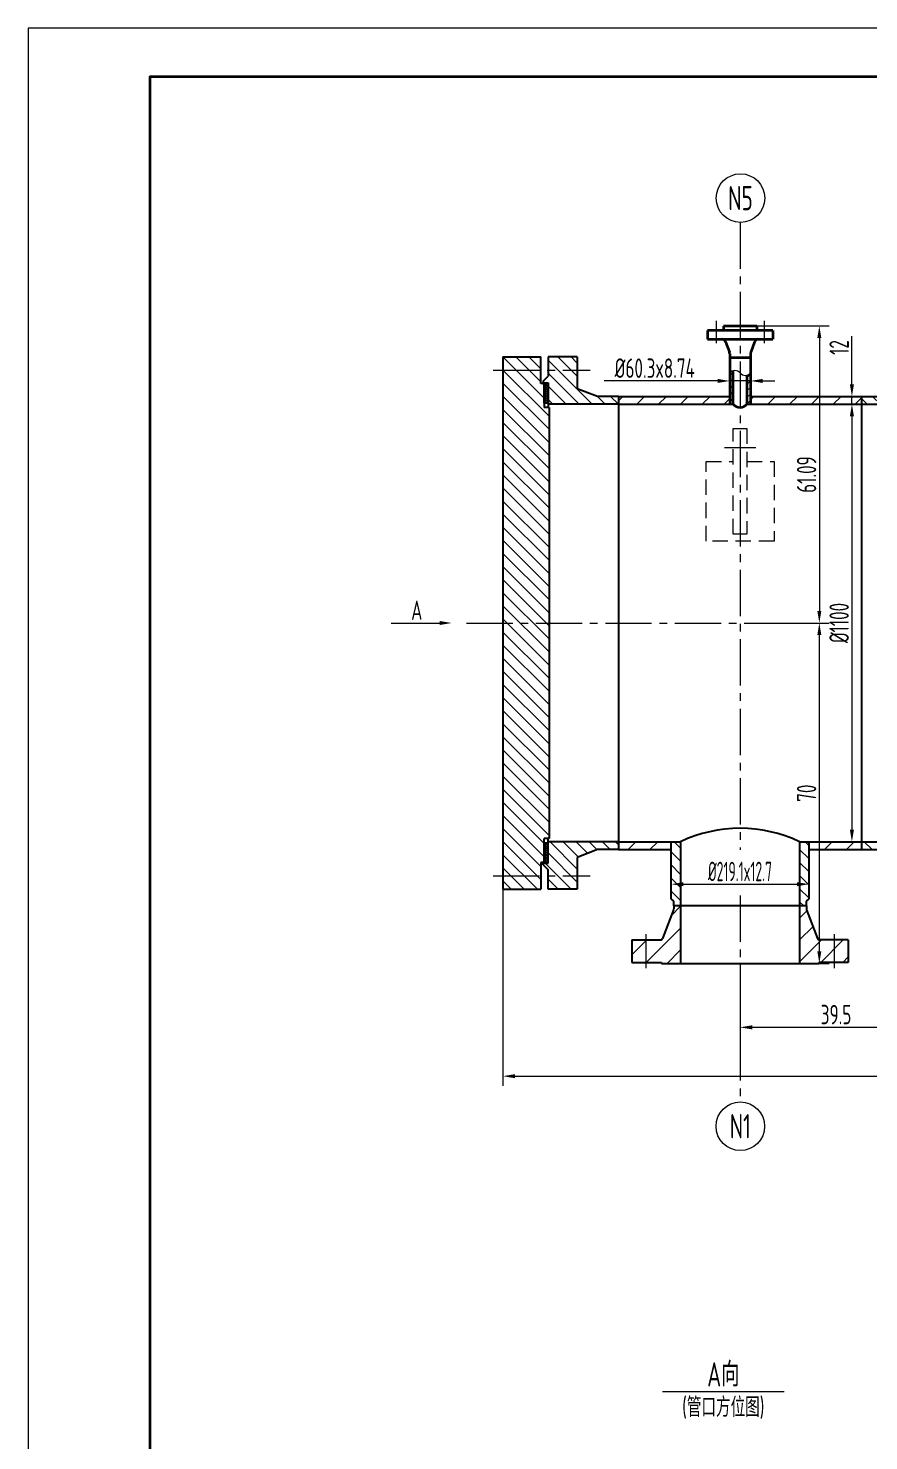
# Model space of a CAD drawing. Header units: millimetres. Extents: x 5765 to 6606, y -201 to 393.
# Drawn here: x 5765 to 5937.9, y 102.9 to 393.4 of the extents above; entities that cross this region are included whole.
import ezdxf
from ezdxf.enums import TextEntityAlignment as Align

# ---------------------------------------------------------------- set-up
doc = ezdxf.new("R2010")
doc.units = ezdxf.units.MM
doc.linetypes.add('CENTER2', pattern=[28.575, 19.05, -3.175, 3.175, -3.175])
doc.linetypes.add('DASHED2', pattern=[9.525, 6.35, -3.175])
for name, color, linetype, lineweight in [('1粗实线', 7, 'Continuous', 35), ('2细实线', 3, 'Continuous', 13), ('3中心线', 1, 'CENTER2', 13), ('4虚线', 4, 'DASHED2', 13), ('6剖面线', 6, 'Continuous', 13), ('7文本', 2, 'Continuous', 13), ('8标注', 3, 'Continuous', 13), ('9图表', 4, 'Continuous', 13)]:
    doc.layers.add(name, color=color, linetype=linetype, lineweight=lineweight)
doc.styles.add('lanpec', font='bpec_e.shx', dxfattribs={"width": 0.75, "bigfont": 'hztxt.shx'})
doc.styles.add('lanpec-dim', font='bpec_e.shx', dxfattribs={"width": 0.75})
doc.dimstyles.new('lanpec', dxfattribs={"dimtxt": 4, "dimasz": 2.5, "dimexe": 2, "dimexo": 0, "dimtad": 1, "dimdsep": 46, "dimtxsty": 'lanpec-dim', "dimcen": 2.5, "dimclrd": 256, "dimclre": 256, "dimclrt": 256, "dimazin": 0, "dimtfac": 1, "dimtmove": 0, "dimatfit": 3, "dimfxl": 1, "dimlwd": -1, "dimlwe": -1, "dimarcsym": 0})
doc.dimstyles.new('lanpec$0', dxfattribs={"dimscale": 10, "dimtxt": 4, "dimasz": 2.5, "dimexe": 2, "dimexo": 0, "dimtad": 1, "dimdec": 1, "dimdsep": 46, "dimtxsty": 'lanpec-dim', "dimcen": 0.09, "dimclrd": 256, "dimclre": 256, "dimclrt": 256, "dimadec": 1, "dimazin": 0, "dimtfac": 0.707, "dimtdec": 1, "dimtmove": 0, "dimatfit": 3, "dimfxl": 1, "dimarcsym": 0})
pattern_1 = [(45, (6018.5917, 1257.1923), (-2.245064, 2.245064), [])]
pattern_2 = [(135, (-65359.3516, -31459.6035), (-1.34703842, -1.34703842), [])]
pattern_3 = [(135, (6018.5917, 1257.1923), (-1.3470384, -1.3470384), [])]

# ---------------------------------------------------------------- blocks, each defined once
blk = doc.blocks.new('A1')
at = {"layer": '1粗实线'}
blk.add_lwpolyline([(-816, 10), (-10, 10), (-10, 584), (-816, 584)], close=True, dxfattribs=at)
at = {"layer": '9图表'}
blk.add_lwpolyline([(-841, 0), (0, 0), (0, 594), (-841, 594)], close=True, dxfattribs=at)
blk = doc.blocks.new('*U39')
at = {"layer": '2细实线'}
blk.add_line((-12.5, 0), (12.5, 0), dxfattribs=at)
at = {"layer": '7文本', "style": 'lanpec', "width": 0.75}
for tag, height, p in [('节点图名称', 5, (0, 3.5)), ('比例', 4, (0, -3.25))]:
    blk.add_attdef(tag, text='', height=height, dxfattribs=at).set_placement(p, align=Align.MIDDLE_CENTER)
blk = doc.blocks.new('*D46')
at = {"layer": '8标注', "transparency": 16777216}
for p, q in [((5934.47, 316.11), (5936.47, 316.11)), ((5934.47, 313.61), (5934.47, 228.61)), ((5934.47, 226.11), (5936.47, 226.11))]:
    blk.add_line(p, q, dxfattribs=at)
for points in [[(5934.05, 313.61), (5934.89, 313.61), (5934.47, 316.11)], [(5934.05, 228.61), (5934.89, 228.61), (5934.47, 226.11)]]:
    blk.add_solid(points, dxfattribs=at)
at = {"layer": 'Defpoints', "color": 0, "transparency": 16777216}
for p in [(5934.47, 316.11), (5934.47, 226.11), (5934.47, 226.11)]:
    blk.add_point(p, dxfattribs=at)
at = {"layer": '8标注', "transparency": 16777216, "insert": (5931.84, 271.11), "char_height": 4, "attachment_point": 5, "rotation": 90, "style": 'lanpec-dim'}
blk.add_mtext('%%C1100', dxfattribs=at)
blk = doc.blocks.new('*D47')
at = {"layer": '8标注', "transparency": 16777216}
for p, q in [((5934.47, 320.21), (5934.47, 330.13)), ((5937.9, 317.71), (5932.47, 317.71)), ((5934.47, 316.11), (5934.47, 317.71)), ((5937.9, 316.11), (5932.47, 316.11)), ((5934.47, 313.61), (5934.47, 311.11))]:
    blk.add_line(p, q, dxfattribs=at)
for points in [[(5934.05, 320.21), (5934.89, 320.21), (5934.47, 317.71)], [(5934.05, 313.61), (5934.89, 313.61), (5934.47, 316.11)]]:
    blk.add_solid(points, dxfattribs=at)
at = {"layer": 'Defpoints', "color": 0, "transparency": 16777216}
for p in [(5934.47, 317.71), (5937.9, 317.71), (5937.9, 316.11)]:
    blk.add_point(p, dxfattribs=at)
at = {"layer": '8标注', "transparency": 16777216, "insert": (5931.84, 327.78), "char_height": 4, "attachment_point": 5, "rotation": 90, "style": 'lanpec-dim'}
blk.add_mtext('12', dxfattribs=at)
blk = doc.blocks.new('*D50')
at = {"layer": '8标注', "transparency": 16777216}
for p, q in [((5897.28, 217.39), (5897.28, 219.39)), ((5925.65, 216), (5925.65, 219.39)), ((5899.78, 217.39), (5923.15, 217.39))]:
    blk.add_line(p, q, dxfattribs=at)
for points in [[(5899.78, 217.8), (5899.78, 216.97), (5897.28, 217.39)], [(5923.15, 217.8), (5923.15, 216.97), (5925.65, 217.39)]]:
    blk.add_solid(points, dxfattribs=at)
at = {"layer": 'Defpoints', "color": 0, "transparency": 16777216}
for p in [(5897.28, 217.39), (5925.65, 217.39), (5925.65, 216)]:
    blk.add_point(p, dxfattribs=at)
at = {"layer": '8标注', "transparency": 16777216, "insert": (5911.46, 220.01), "char_height": 4, "attachment_point": 5, "style": 'lanpec-dim'}
blk.add_mtext('{\\W0.6;%%C219.1x12.7}', dxfattribs=at)
blk = doc.blocks.new('*D51')
at = {"layer": '8标注', "transparency": 16777216}
for p, q in [((5913.6, 320.9), (5913.6, 322.9)), ((5906.83, 320.9), (5883.52, 320.9)), ((5909.33, 321.96), (5909.33, 318.9)), ((5913.6, 320.9), (5909.33, 320.9)), ((5916.1, 320.9), (5918.6, 320.9))]:
    blk.add_line(p, q, dxfattribs=at)
for points in [[(5906.83, 321.32), (5906.83, 320.49), (5909.33, 320.9)], [(5916.1, 321.32), (5916.1, 320.49), (5913.6, 320.9)]]:
    blk.add_solid(points, dxfattribs=at)
at = {"layer": 'Defpoints', "color": 0, "transparency": 16777216}
for p in [(5909.33, 321.96), (5913.6, 320.9), (5913.6, 320.9)]:
    blk.add_point(p, dxfattribs=at)
at = {"layer": '8标注', "transparency": 16777216, "insert": (5893.92, 323.53), "char_height": 4, "attachment_point": 5, "style": 'lanpec-dim'}
blk.add_mtext('%%C60.3x8.74', dxfattribs=at)
blk = doc.blocks.new('管口号')
at = {"layer": '2细实线'}
blk.add_circle((0, 5), 5, dxfattribs=at)
at = {"layer": '7文本', "style": 'lanpec', "width": 0.75}
blk.add_attdef('N', text='', height=5, dxfattribs=at).set_placement((0, 5), align=Align.MIDDLE_CENTER)
blk = doc.blocks.new('*D69')
at = {"layer": '8标注', "transparency": 16777216}
for p, q in [((5950.96, 216.36), (5950.96, 185.95)), ((5911.46, 194.03), (5911.46, 185.95)), ((5913.96, 187.95), (5948.46, 187.95))]:
    blk.add_line(p, q, dxfattribs=at)
for points in [[(5913.96, 188.37), (5913.96, 187.53), (5911.46, 187.95)], [(5948.46, 188.37), (5948.46, 187.53), (5950.96, 187.95)]]:
    blk.add_solid(points, dxfattribs=at)
at = {"layer": 'Defpoints', "color": 0, "transparency": 16777216}
for p in [(5950.96, 216.36), (5911.46, 194.03), (5950.96, 187.95)]:
    blk.add_point(p, dxfattribs=at)
at = {"layer": '8标注', "transparency": 16777216, "insert": (5931.21, 190.57), "char_height": 4, "attachment_point": 5, "style": 'lanpec-dim'}
blk.add_mtext('39.5', dxfattribs=at)
blk = doc.blocks.new('*D56')
at = {"layer": '8标注', "transparency": 16777216}
for p, q in [((5862.66, 271.11), (5862.66, 175.9)), ((6364.95, 271.11), (6364.95, 175.9)), ((5865.16, 177.9), (6362.45, 177.9))]:
    blk.add_line(p, q, dxfattribs=at)
for points in [[(5865.16, 178.32), (5865.16, 177.48), (5862.66, 177.9)], [(6362.45, 178.32), (6362.45, 177.48), (6364.95, 177.9)]]:
    blk.add_solid(points, dxfattribs=at)
at = {"layer": 'Defpoints', "color": 0, "transparency": 16777216}
for p in [(5862.66, 271.11), (6364.95, 271.11), (6364.95, 177.9)]:
    blk.add_point(p, dxfattribs=at)
at = {"layer": '8标注', "transparency": 16777216, "insert": (6113.81, 180.52), "char_height": 4, "attachment_point": 5, "style": 'lanpec-dim'}
blk.add_mtext('502.29', dxfattribs=at)
blk = doc.blocks.new('*D62')
at = {"layer": '8标注', "transparency": 16777216}
for p, q in [((5920.68, 271.11), (5929.77, 271.11)), ((5927.77, 203.61), (5927.77, 268.61)), ((5927.65, 201.11), (5929.77, 201.11))]:
    blk.add_line(p, q, dxfattribs=at)
for points in [[(5927.35, 268.61), (5928.18, 268.61), (5927.77, 271.11)], [(5927.35, 203.61), (5928.18, 203.61), (5927.77, 201.11)]]:
    blk.add_solid(points, dxfattribs=at)
at = {"layer": 'Defpoints', "color": 0, "transparency": 16777216}
for p in [(5920.68, 271.11), (5927.77, 271.11), (5927.65, 201.11)]:
    blk.add_point(p, dxfattribs=at)
at = {"layer": '8标注', "transparency": 16777216, "insert": (5925.14, 236.11), "char_height": 4, "attachment_point": 5, "rotation": 90, "style": 'lanpec-dim'}
blk.add_mtext('70', dxfattribs=at)
blk = doc.blocks.new('*D63')
at = {"layer": '8标注', "transparency": 16777216}
for p, q in [((5914.89, 332.2), (5929.77, 332.2)), ((5927.77, 329.7), (5927.77, 273.61)), ((5925.26, 271.11), (5929.77, 271.11))]:
    blk.add_line(p, q, dxfattribs=at)
for points in [[(5927.35, 329.7), (5928.18, 329.7), (5927.77, 332.2)], [(5927.35, 273.61), (5928.18, 273.61), (5927.77, 271.11)]]:
    blk.add_solid(points, dxfattribs=at)
at = {"layer": 'Defpoints', "color": 0, "transparency": 16777216}
for p in [(5914.89, 332.2), (5925.26, 271.11), (5927.77, 271.11)]:
    blk.add_point(p, dxfattribs=at)
at = {"layer": '8标注', "transparency": 16777216, "insert": (5925.14, 301.65), "char_height": 4, "attachment_point": 5, "rotation": 90, "style": 'lanpec-dim'}
blk.add_mtext('61.09', dxfattribs=at)

msp = doc.modelspace()

# ---------------------------------------------------------------- hatches: boundary and pattern name
at = {"layer": '6剖面线'}
h = msp.add_hatch(dxfattribs=at)
h.set_pattern_fill('ANSI31', color=256, scale=0.6, angle=90, style=0)
h.set_pattern_definition([(135, (744.44, -329.3516), (-1.3470384, -1.3470384), [])])
h.paths.add_polyline_path([(5862.663, 325.859), (5870.463, 325.859), (5870.463, 323.109), (5862.663, 323.109)])
h.paths.add_polyline_path([(5862.663, 317.709), (5862.663, 323.109), (5870.463, 323.109), (5870.463, 320.359), (5871.163, 320.359), (5871.163, 316.359), (5871.163, 315.459), (5872.163, 315.459), (5872.163, 306.109), (5862.663, 306.109)])
h.paths.add_polyline_path([(5862.663, 306.109), (5872.163, 306.109), (5872.163, 296.109), (5862.663, 296.109)])
h.paths.add_polyline_path([(5862.663, 296.109), (5872.163, 296.109), (5872.163, 286.109), (5862.663, 286.109)])
h.paths.add_polyline_path([(5862.663, 286.109), (5872.163, 286.109), (5872.163, 276.109), (5862.663, 276.109)])
h.paths.add_polyline_path([(5862.663, 276.109), (5872.163, 276.109), (5872.163, 271.109), (5862.663, 271.109)])
h.paths.add_polyline_path([(5862.663, 271.109), (5872.163, 271.109), (5872.163, 266.109), (5862.663, 266.109)])
h.paths.add_polyline_path([(5862.663, 266.109), (5872.163, 266.109), (5872.163, 256.109), (5862.663, 256.109)])
h.paths.add_polyline_path([(5862.663, 256.109), (5872.163, 256.109), (5872.163, 246.109), (5862.663, 246.109)])
h.paths.add_polyline_path([(5862.663, 246.109), (5872.163, 246.109), (5872.163, 236.109), (5862.663, 236.109)])
h.paths.add_polyline_path([(5862.663, 236.109), (5872.163, 236.109), (5872.163, 226.759), (5871.163, 226.759), (5871.163, 221.859), (5870.463, 221.859), (5870.463, 219.109), (5862.663, 219.109)])
h.paths.add_polyline_path([(5862.663, 219.109), (5870.463, 219.109), (5870.463, 216.359), (5862.663, 216.359)])
h = msp.add_hatch(dxfattribs=at)
h.set_pattern_fill('ANSI31', color=256, scale=0.6, angle=90, style=0)
h.set_pattern_definition(pattern_2)
h.paths.add_polyline_path([(5871.963, 323.109), (5871.963, 325.859), (5877.963, 325.859), (5877.963, 323.109)])
h.paths.add_polyline_path([(5877.963, 323.109), (5877.963, 319.309), (5882.163, 317.709), (5886.463, 317.709), (5886.463, 316.109), (5871.963, 316.109), (5871.963, 320.509), (5870.963, 320.509), (5870.963, 320.859), (5871.963, 321.859), (5871.963, 323.109)])
h = msp.add_hatch(dxfattribs=at)
h.set_pattern_fill('ANSI31', color=256, scale=0.6, angle=90, style=0)
h.set_pattern_definition(pattern_2)
h.paths.add_polyline_path([(5950.963, 323.109), (5950.963, 325.859), (5944.963, 325.859), (5944.963, 323.109)])
h.paths.add_polyline_path([(5944.963, 323.109), (5944.963, 319.309), (5940.763, 317.709), (5936.463, 317.709), (5936.463, 316.109), (5950.963, 316.109), (5950.963, 320.509), (5951.963, 320.509), (5951.963, 320.859), (5950.963, 321.859), (5950.963, 323.109)])
h = msp.add_hatch(dxfattribs=at)
h.set_pattern_fill('ANSI31', color=256, scale=0.3, style=0)
h.set_pattern_definition([(45, (4373.17915, 1256.3413), (-0.6735192, 0.6735192), [])])
h.paths.add_polyline_path([(5910.047, 323.049, 0.1674325), (5909.327, 322.561), (5909.327, 316.109), (5910.047, 316.109)])
h.paths.add_polyline_path([(5913.599, 322.561, -0.1674325), (5912.879, 322.073), (5912.879, 316.109), (5913.599, 316.109)])
h = msp.add_hatch(dxfattribs=at)
h.set_pattern_fill('ANSI37', color=256, scale=0.1, style=0)
h.set_pattern_definition([(45, (4736.47433, 1249.9722), (-0.2245064, 0.2245064), []), (135, (4736.47433, 1249.9722), (-0.2245064, -0.2245064), [])])
h.paths.add_polyline_path([(5871.963, 316.359), (5871.163, 316.359), (5871.163, 320.359), (5871.963, 320.359)])
h = msp.add_hatch(dxfattribs=at)
h.set_pattern_fill('ANSI31', color=256, style=0)
h.set_pattern_definition(pattern_1)
h.paths.add_polyline_path([(5886.463, 317.709), (5886.463, 316.109), (5909.327, 316.109), (5909.327, 317.709)])
h.paths.add_polyline_path([(5936.463, 316.109), (5936.463, 317.709), (5913.599, 317.709), (5913.599, 316.109)])
h = msp.add_hatch(dxfattribs=at)
h.set_pattern_fill('ANSI31', color=256, scale=0.6, angle=90, style=0)
h.set_pattern_definition(pattern_3)
h.paths.add_polyline_path([(5886.463, 226.109), (5886.463, 224.509), (5882.163, 224.509), (5877.963, 222.909), (5877.963, 219.109), (5871.963, 219.109), (5871.963, 220.359), (5870.963, 221.359), (5870.963, 221.709), (5871.963, 221.709), (5871.963, 226.109)])
h.paths.add_polyline_path([(5877.963, 219.109), (5877.963, 216.359), (5871.963, 216.359), (5871.963, 219.109)])
h = msp.add_hatch(dxfattribs=at)
h.set_pattern_fill('ANSI37', color=256, scale=0.1, style=0)
h.set_pattern_definition([(315, (-65359.35156, 32001.8219), (-0.224506403, -0.224506403), []), (225, (-65359.35156, 32001.8219), (-0.224506403, 0.224506403), [])])
h.paths.add_polyline_path([(5871.963, 221.859), (5871.163, 221.859), (5871.163, 225.859), (5871.963, 225.859)])
h = msp.add_hatch(dxfattribs=at)
h.set_pattern_fill('ANSI31', color=256, style=0)
h.set_pattern_definition(pattern_1)
h.paths.add_polyline_path([(5897.279, 224.509), (5897.279, 226.109), (5886.463, 226.109), (5886.463, 224.509)])
h.paths.add_polyline_path([(5925.647, 226.109), (5925.647, 224.509), (5936.463, 224.509), (5936.463, 226.109)])
h = msp.add_hatch(dxfattribs=at)
h.set_pattern_fill('ANSI31', color=256, scale=0.6, angle=90, style=0)
h.set_pattern_definition([(135, (6708.1907, -1570.2167), (-1.3470384, -1.3470384), [])])
h.paths.add_polyline_path([(5897.279, 214.404), (5897.813, 213.87), (5897.813, 212.909), (5899.213, 212.909), (5899.213, 226.109), (5897.279, 226.109)])
h.paths.add_polyline_path([(5925.647, 226.109), (5923.713, 226.109), (5923.713, 212.909), (5925.113, 212.909), (5925.113, 213.87), (5925.647, 214.404)])
h = msp.add_hatch(dxfattribs=at)
h.set_pattern_fill('ANSI31', color=256, scale=0.6, angle=90, style=0)
h.set_pattern_definition(pattern_3)
h.paths.add_polyline_path([(5936.463, 226.109), (5936.463, 224.509), (5940.763, 224.509), (5944.963, 222.909), (5944.963, 219.109), (5950.963, 219.109), (5950.963, 220.359), (5951.963, 221.359), (5951.963, 221.709), (5950.963, 221.709), (5950.963, 226.109)])
h.paths.add_polyline_path([(5944.963, 219.109), (5944.963, 216.359), (5950.963, 216.359), (5950.963, 219.109)])
h = msp.add_hatch(dxfattribs=at)
h.set_pattern_fill('ANSI31', color=256, style=0)
h.set_pattern_definition(pattern_1)
h.paths.add_polyline_path([(5930.833, 205.919), (5929.333, 205.919), (5929.333, 201.309), (5930.833, 201.309)])
h.paths.add_polyline_path([(5932.333, 205.919), (5930.833, 205.919), (5930.833, 201.309), (5932.333, 201.309)])
h.paths.add_polyline_path([(5929.333, 201.309), (5927.653, 201.309), (5927.653, 201.109), (5923.713, 201.109), (5923.713, 212.909), (5925.113, 212.909), (5925.113, 212.301, 0.09138), (5925.146, 212.123), (5927.39, 206.241, 0.3110597), (5927.857, 205.919), (5929.333, 205.919)])
h.paths.add_polyline_path([(5933.713, 201.309), (5932.333, 201.309), (5932.333, 205.919), (5933.713, 205.919)])
h.paths.add_polyline_path([(5899.213, 201.109), (5895.273, 201.109), (5895.273, 201.309), (5892.093, 201.309), (5892.093, 205.919), (5895.068, 205.919, 0.3110597), (5895.536, 206.241), (5897.78, 212.123, 0.09138), (5897.813, 212.301), (5897.813, 212.909), (5899.213, 212.909)])
h.paths.add_polyline_path([(5892.093, 201.309), (5889.213, 201.309), (5889.213, 205.919), (5892.093, 205.919)])

# ---------------------------------------------------------------- linework, layer by layer
for p, q in [((5862.663, 325.859), (5862.663, 317.709)), ((5862.663, 325.859), (5870.463, 325.859)), ((5870.463, 320.359), (5870.463, 325.859)), ((5871.963, 325.859), (5871.963, 321.859)), ((5877.963, 325.859), (5871.963, 325.859)), ((5877.963, 325.859), (5877.963, 319.309)), ((5871.163, 320.359), (5870.463, 320.359)), ((5871.163, 320.359), (5870.463, 320.359)), ((5870.963, 320.859), (5871.963, 321.859)), ((5870.963, 320.859), (5870.963, 320.359)), ((5870.963, 320.509), (5871.963, 320.509)), ((5871.163, 320.359), (5871.163, 315.459)), ((5871.963, 320.509), (5871.963, 315.459)), ((5862.663, 317.709), (5862.663, 216.359)), ((5882.163, 317.709), (5877.963, 319.309)), ((5886.463, 317.709), (5882.163, 317.709)), ((5886.463, 317.709), (5886.463, 271.109)), ((5886.463, 317.709), (5909.327, 317.709)), ((5886.463, 317.709), (5886.463, 271.109)), ((5913.599, 317.709), (5936.463, 317.709)), ((5936.463, 317.709), (5936.463, 271.109)), ((5936.463, 317.709), (5940.763, 317.709)), ((5872.163, 315.459), (5871.163, 315.459)), ((5886.463, 316.109), (5871.963, 316.109)), ((5872.163, 315.459), (5872.163, 226.759)), ((5886.463, 316.109), (5910.047, 316.109)), ((5912.879, 316.109), (5936.463, 316.109)), ((5936.463, 316.109), (5950.963, 316.109)), ((5886.463, 271.109), (5886.463, 224.509)), ((5886.463, 271.109), (5886.463, 224.509)), ((5936.463, 271.109), (5936.463, 224.509)), ((5872.163, 226.759), (5871.163, 226.759)), ((5871.163, 221.859), (5871.163, 226.759)), ((5871.963, 221.709), (5871.963, 226.759)), ((5886.463, 226.109), (5871.963, 226.109)), ((5882.163, 224.509), (5877.963, 222.909)), ((5886.463, 224.509), (5882.163, 224.509)), ((5886.463, 226.109), (5899.213, 226.109)), ((5886.463, 224.509), (5897.279, 224.509)), ((5897.279, 214.404), (5897.279, 226.109)), ((5899.213, 226.109), (5899.213, 201.109)), ((5923.713, 226.109), (5936.463, 226.109)), ((5923.713, 226.109), (5923.713, 201.109)), ((5925.647, 214.404), (5925.647, 226.109)), ((5925.647, 224.509), (5936.463, 224.509)), ((5936.463, 226.109), (5950.963, 226.109)), ((5936.463, 224.509), (5940.763, 224.509)), ((5871.163, 221.859), (5870.463, 221.859)), ((5871.163, 221.859), (5870.463, 221.859)), ((5870.463, 221.859), (5870.463, 216.359)), ((5870.963, 221.359), (5870.963, 221.859)), ((5870.963, 221.709), (5871.963, 221.709)), ((5870.963, 221.359), (5871.963, 220.359)), ((5877.963, 222.909), (5877.963, 216.359)), ((5871.963, 216.359), (5871.963, 220.359)), ((5862.663, 216.359), (5870.463, 216.359)), ((5877.963, 216.359), (5871.963, 216.359)), ((5897.78, 212.123), (5895.536, 206.241)), ((5897.813, 213.87), (5897.279, 214.404)), ((5897.813, 212.909), (5897.813, 213.87)), ((5925.113, 212.909), (5897.813, 212.909)), ((5897.813, 212.909), (5897.813, 212.301)), ((5925.113, 213.87), (5925.647, 214.404)), ((5925.113, 212.909), (5925.113, 213.87)), ((5925.113, 212.909), (5925.113, 212.301)), ((5925.146, 212.123), (5927.39, 206.241)), ((5889.213, 205.919), (5889.213, 201.309)), ((5889.213, 205.919), (5895.068, 205.919)), ((5933.713, 205.919), (5927.857, 205.919)), ((5933.713, 205.919), (5933.713, 201.309)), ((5889.213, 201.309), (5895.273, 201.309)), ((5895.273, 201.309), (5895.273, 201.109)), ((5895.273, 201.109), (5927.653, 201.109)), ((5933.713, 201.309), (5927.653, 201.309)), ((5927.653, 201.309), (5927.653, 201.109))]:
    msp.add_line(p, q)
for points in [[(5871.163, 320.359), (5871.963, 320.359), (5871.963, 316.359), (5871.163, 316.359), (5871.163, 320.359)], [(5871.163, 221.859), (5871.963, 221.859), (5871.963, 225.859), (5871.163, 225.859), (5871.163, 221.859)]]:
    msp.add_lwpolyline(points)
for centre, radius, start, end in [((5911.463, 200.408), 28.471, 64.51564, 115.48436), ((5897.313, 212.301), 0.5, 339.11524, 0), ((5925.613, 212.301), 0.5, 180, 200.88476), ((5895.068, 206.419), 0.5, 270, 339.11524), ((5927.857, 206.419), 0.5, 200.88476, 270)]:
    msp.add_arc(centre, radius, start, end)
at = {"layer": '1粗实线', "ltscale": 0.5}
for p, q in [((5918.183, 331.255), (5904.743, 331.255)), ((5904.743, 331.255), (5904.743, 329.463)), ((5914.895, 332.195), (5908.031, 332.195)), ((5908.031, 332.195), (5908.031, 331.255)), ((5914.895, 332.195), (5914.895, 331.255)), ((5918.183, 331.255), (5918.183, 329.463)), ((5904.743, 329.463), (5918.183, 329.463)), ((5908.494, 328.941), (5909.277, 326.822)), ((5914.431, 328.941), (5913.648, 326.822)), ((5909.327, 326.544), (5909.327, 325.695)), ((5909.327, 325.695), (5913.599, 325.695)), ((5909.327, 325.695), (5909.327, 316.109)), ((5913.599, 326.544), (5913.599, 325.695)), ((5913.599, 325.695), (5913.599, 316.109)), ((5910.047, 316.109), (5910.047, 323.049)), ((5912.879, 322.073), (5912.879, 316.109))]:
    msp.add_line(p, q, dxfattribs=at)
for centre, radius, start, end in [((5907.744, 328.663), 0.8, 20.28013, 90), ((5915.182, 328.663), 0.8, 90, 159.71987), ((5908.527, 326.544), 0.8, 0, 20.28013), ((5914.399, 326.544), 0.8, 159.71987, 180), ((5911.463, 317.312), 1.858, 220.35736, 319.64264)]:
    msp.add_arc(centre, radius, start, end, dxfattribs=at)
at = {"layer": '2细实线'}
msp.add_lwpolyline([(5909.327, 322.561, -0.5), (5911.463, 322.561, 0.5), (5913.599, 322.561, 0.5)], format="xyb", dxfattribs=at)
at = {"layer": '3中心线', "ltscale": 0.5}
for p, q in [((5911.463, 353.498), (5911.463, 224.424)), ((5906.511, 333.274), (5906.511, 328.663)), ((5916.415, 333.274), (5916.415, 328.663)), ((5860.696, 323.109), (5880.634, 323.109)), ((5914.694, 307.114), (5908.232, 307.114)), ((5855.173, 271.109), (5927.766, 271.109)), ((5860.696, 219.109), (5880.634, 219.109)), ((5911.463, 215.085), (5911.463, 172.6)), ((5892.093, 207.109), (5892.093, 200.119)), ((5930.833, 207.109), (5930.833, 200.119))]:
    msp.add_line(p, q, dxfattribs=at)
at = {"layer": '4虚线', "ltscale": 0.5}
for p, q in [((5910.063, 311.114), (5912.863, 311.114)), ((5910.063, 289.392), (5910.063, 311.114)), ((5912.863, 311.114), (5912.863, 289.392)), ((5904.463, 304.317), (5910.063, 304.317)), ((5904.463, 287.927), (5904.463, 304.317)), ((5912.863, 304.317), (5918.463, 304.317)), ((5918.463, 304.317), (5918.463, 287.927)), ((5918.463, 287.927), (5904.463, 287.927)), ((5912.863, 289.392), (5910.063, 289.392))]:
    msp.add_line(p, q, dxfattribs=at)
at = {"layer": '8标注'}
msp.add_line((5839.72, 271.109), (5849.637, 271.109), dxfattribs=at)
msp.add_solid([(5849.637, 271.526), (5849.637, 270.693), (5852.137, 271.109)], dxfattribs=at)

# ---------------------------------------------------------------- block references
msp.add_blockref('*U39', (5908.011, 113.073)).add_auto_attribs({'节点图名称': 'A向', '比例': '(管口方位图)'})
at = {"layer": '2细实线'}
msp.add_blockref('A1', (6606.028, -200.559), dxfattribs=at)
at = {"layer": '8标注'}
for p, values in [((5911.546, 353.498), {'N': 'N5'}), ((5911.514, 162.6), {'N': 'N1'})]:
    msp.add_blockref('管口号', p, dxfattribs=at).add_auto_attribs(values)

# ---------------------------------------------------------------- texts
at = {"layer": '8标注', "insert": (5844.954, 273.734), "char_height": 4, "attachment_point": 5, "style": 'lanpec-dim'}
msp.add_mtext('A', dxfattribs=at)

# ---------------------------------------------------------------- dimensions: what is measured, and where the dimension line sits
at = {"layer": '8标注'}
for p1, p2, angle, picture, middle in [((5914.895, 332.195), (5925.26, 271.109), 270, '*D63', (5925.141, 301.652)), ((5927.653, 201.109), (5920.68, 271.109), 90, '*D62', (5925.141, 236.109))]:
    dim = msp.add_linear_dim(base=(5927.766, 271.109), p1=p1, p2=p2, angle=angle, dimstyle='lanpec$0', override={"dimscale": 1, "dimdec": 2, "dimcen": 2.5, "dimadec": 2, "dimtfac": 1, "dimtdec": 2, "dimlwd": 65535, "dimlwe": 65535}, dxfattribs=at)
    dim.commit()
    dim.dimension.update_dxf_attribs({"geometry": picture, "text_midpoint": middle})
dim = msp.add_linear_dim(base=(5934.468, 317.709), p1=(5937.898, 316.109), p2=(5937.898, 317.709), angle=90, text='12', dimstyle='lanpec', dxfattribs=at)
dim.commit()
dim.dimension.update_dxf_attribs({"geometry": '*D47', "text_midpoint": (5934.468, 327.779), "dimtype": 160})
dim = msp.add_linear_dim(base=(5913.599, 320.902), p1=(5909.327, 321.96), p2=(5913.599, 320.902), text='%%C60.3x8.74', dimstyle='lanpec', dxfattribs=at)
dim.commit()
dim.dimension.update_dxf_attribs({"geometry": '*D51', "text_midpoint": (5893.924, 320.902), "dimtype": 160})
dim = msp.add_linear_dim(base=(5934.468, 226.109), p1=(5934.468, 316.109), p2=(5934.468, 226.109), angle=90, text='%%C1100', dimstyle='lanpec', dxfattribs=at)
dim.commit()
dim.dimension.update_dxf_attribs({"geometry": '*D46', "text_midpoint": (5931.843, 271.109)})
for base, p1, p2, picture, middle in [((6364.954, 177.898), (5862.663, 271.109), (6364.954, 271.109), '*D56', (6113.808, 180.523)), ((5950.963, 187.948), (5911.463, 194.028), (5950.963, 216.359), '*D69', (5931.213, 190.573))]:
    dim = msp.add_linear_dim(base=base, p1=p1, p2=p2, dimstyle='lanpec$0', override={"dimscale": 1, "dimdec": 2, "dimcen": 2.5, "dimadec": 2, "dimtfac": 1, "dimtdec": 2, "dimlwd": 65535, "dimlwe": 65535}, dxfattribs=at)
    dim.commit()
    dim.dimension.update_dxf_attribs({"geometry": picture, "text_midpoint": middle})
dim = msp.add_linear_dim(base=(5925.647, 217.387), p1=(5897.279, 217.387), p2=(5925.647, 215.996), text='{\\W0.6;%%C219.1x12.7}', dimstyle='lanpec', dxfattribs=at)
dim.commit()
dim.dimension.update_dxf_attribs({"geometry": '*D50', "text_midpoint": (5911.463, 220.012)})

doc.saveas('drawing.dxf')
